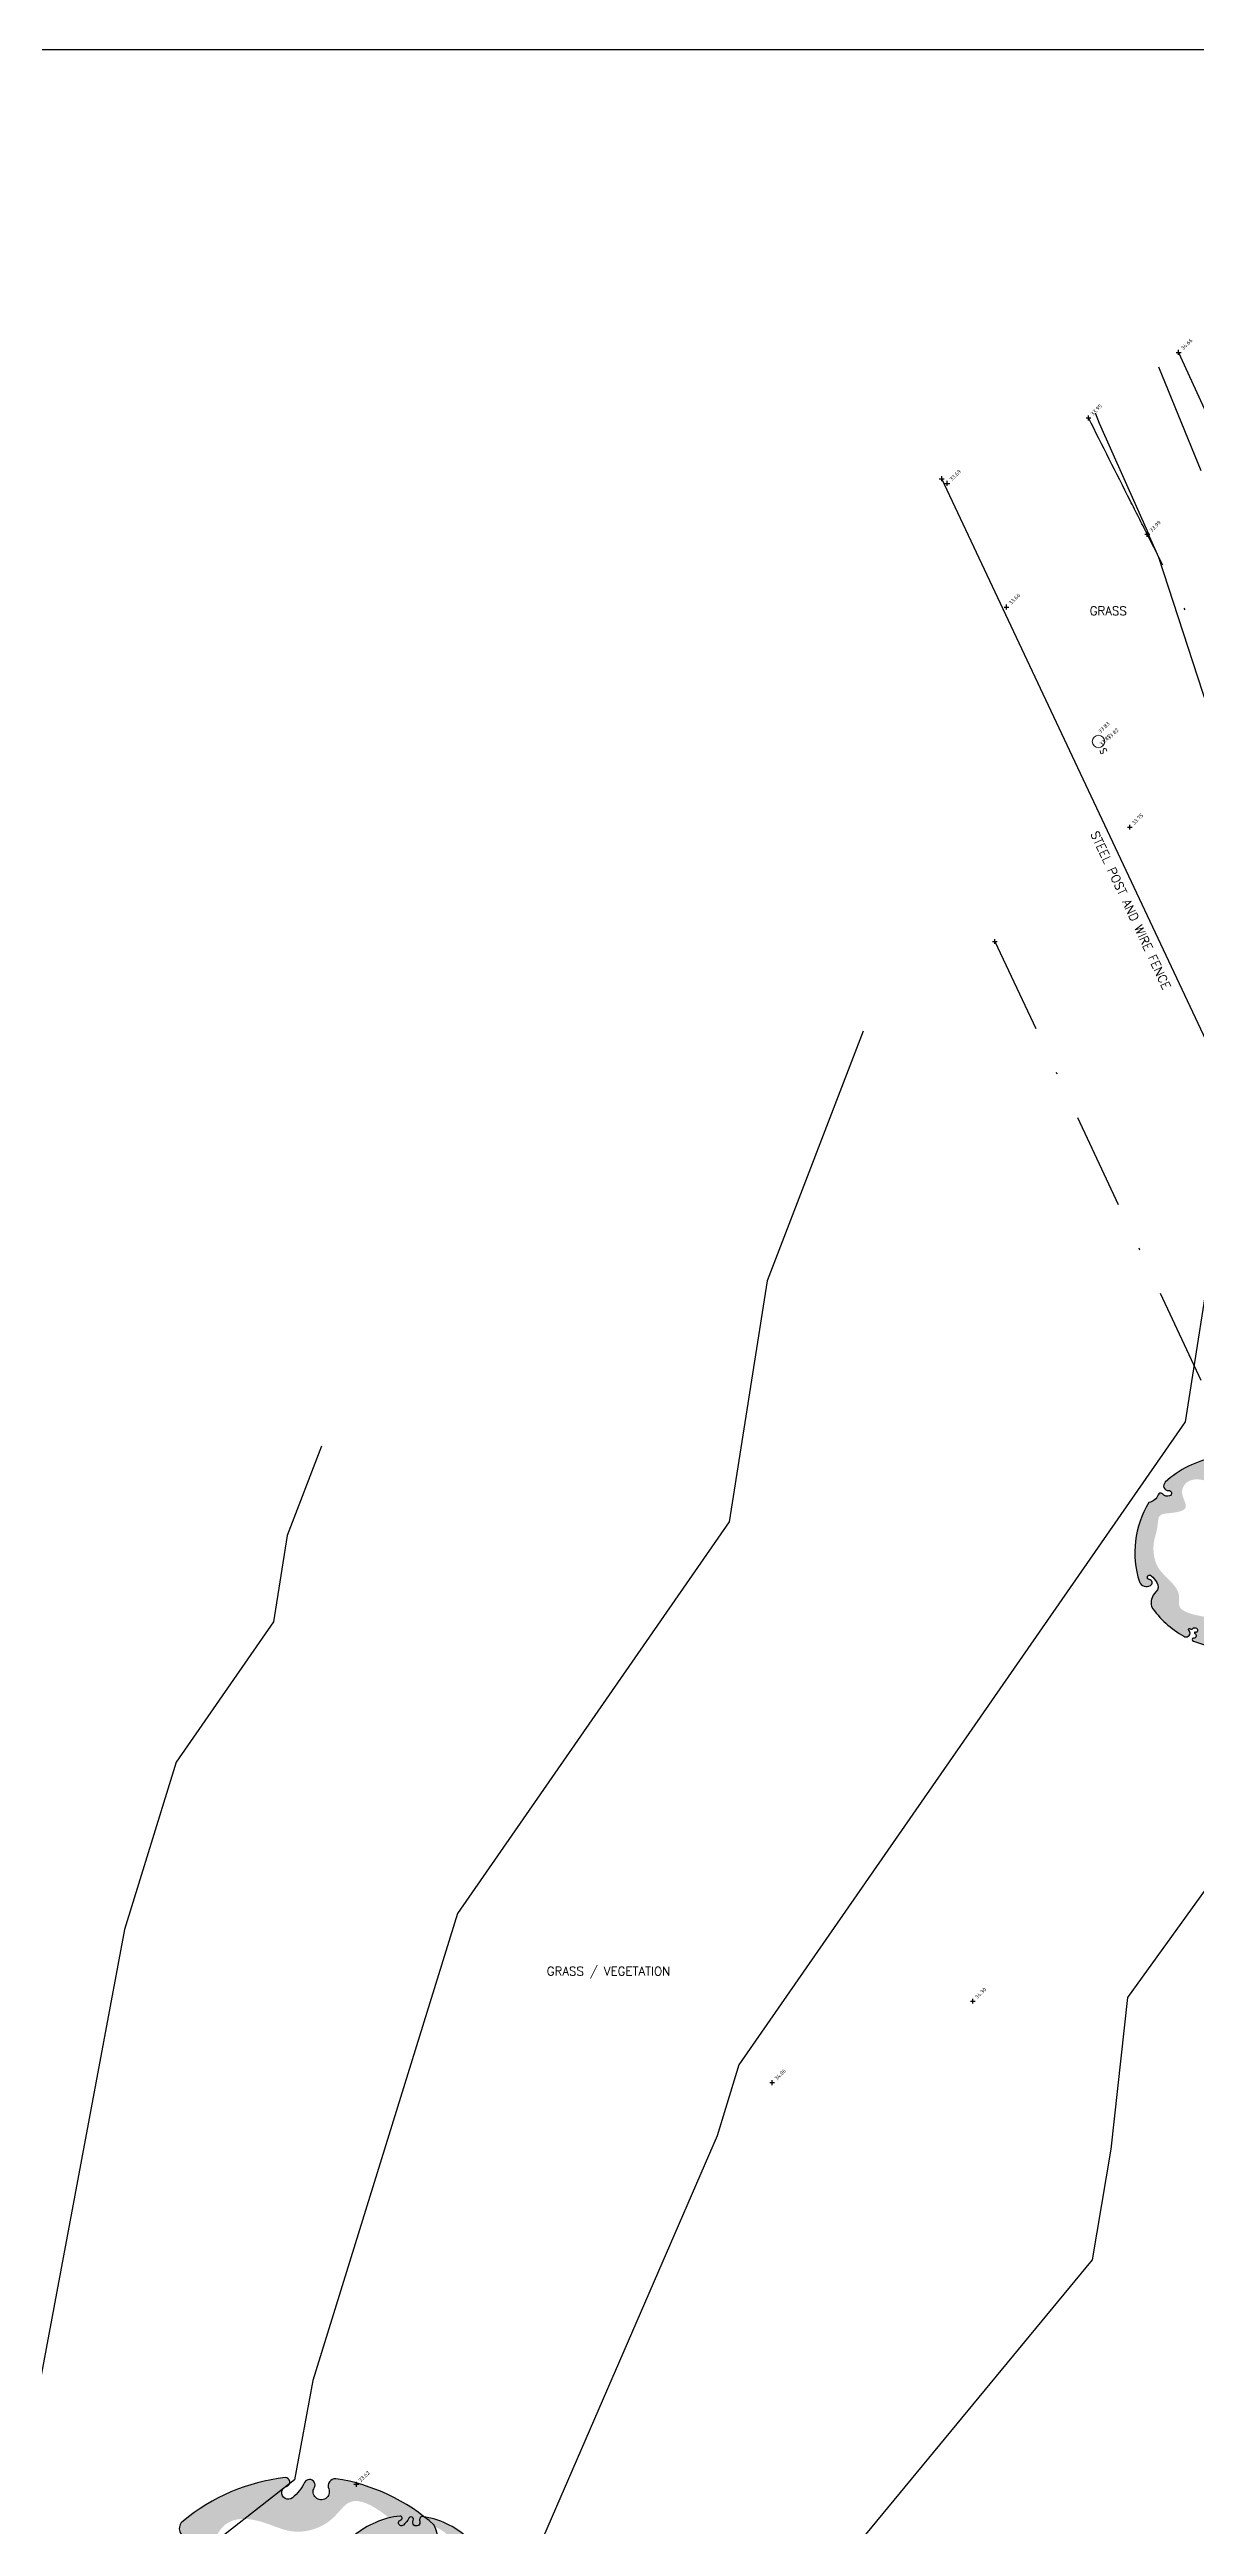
# Model space of a CAD drawing. Header units: metres. Extents: x 245957 to 247358, y 7418632 to 7419642.
# Drawn here: x 246759 to 246818.6, y 7419489.3 to 7419618 of the extents above; entities that cross this region are included whole.
import ezdxf
from ezdxf.enums import TextEntityAlignment as Align

# ---------------------------------------------------------------- set-up
doc = ezdxf.new("R2010")
doc.units = ezdxf.units.M
doc.linetypes.add('DASHDOT', pattern=[10, 5, -2.5, 0, -2.5])
doc.linetypes.add('PHANTOM', pattern=[2.5, 1.25, -0.25, 0.25, -0.25, 0.25, -0.25])
for name, color, linetype in [('-TEXT', 7, 'Continuous'), ('102_TOP_OF_BANK', 37, 'PHANTOM'), ('102_TOP_OF_BANK-L', 37, 'PHANTOM'), ('102_TOP_OF_BANK-S', 37, 'PHANTOM'), ('103_TOE_OF_BATTER', 37, 'DASHDOT'), ('103_TOE_OF_BATTER-L', 37, 'DASHDOT'), ('103_TOE_OF_BATTER-S', 37, 'DASHDOT'), ('104_EXISTING_SURFACE-L', 35, 'Continuous'), ('104_EXISTING_SURFACE-S', 35, 'Continuous'), ('201_SINGLE_TREE-H', 63, 'Continuous'), ('201_SINGLE_TREE-S', 96, 'Continuous'), ('203_GROUP_TREES', 116, 'DASHDOT'), ('203_GROUP_TREES-S', 116, 'DASHDOT'), ('903_FENCE', 24, 'FENCELINE'), ('903_FENCE-S', 24, 'Continuous'), ('EX-FEATURE', 7, 'Continuous'), ('EX-TITLEBLOCK', 7, 'Continuous'), ('Surface_Contours_Major', 4, 'Continuous'), ('Surface_Contours_Minor', 253, 'Continuous')]:
    doc.layers.add(name, color=color, linetype=linetype)
doc.layers.add('741_SEWER_PIT-L', color=7, linetype='Continuous', true_color=0xfffd66)
doc.layers.add('EX-SEWER_PIT_(SLS)', color=7, linetype='Continuous', true_color=0xfffd66)
doc.styles.add('ISO', font='iso.shx')
doc.styles.add('ISO2.5', font='isocp.shx', dxfattribs={"height": 2.5})
doc.styles.get("Standard").update_dxf_attribs({"font": 'SIMPLEX.shx'})
doc.linetypes.add('FENCELINE', pattern='A,0.5,-0.2,["/",Standard,S=0.1,R=0,X=0,Y=-0.05],-0.25', length=0.95)

# ---------------------------------------------------------------- blocks, each defined once
blk = doc.blocks.new('CROSS')
at = {"color": 0, "linetype": 'Continuous'}
for p, q in [((-0.5, 0), (0.5, 0)), ((0, -0.5), (0, 0.5))]:
    blk.add_line(p, q, dxfattribs=at)
blk = doc.blocks.new('201C')
at = {"layer": '201_SINGLE_TREE-H', "transparency": 33554534}
h = blk.add_hatch(color=256, dxfattribs=at)
h.paths.add_polyline_path([(-0.3717, -0.3344, 0.222926), (0.0196, -0.4996, 0.770799), (0.0439, -0.4417, -0.650302), (0.0511, -0.4116, -0.234737), (0.0964, -0.4247, -0.847312), (0.0816, -0.4475, 0.78443), (0.0732, -0.4583, 0.276934), (0.1352, -0.4813, 0.193599), (0.4309, -0.2536, 0.800435), (0.4144, -0.2337, -0.75216), (0.3757, -0.1925, -0.528914), (0.4006, -0.1909, 0.594112), (0.4663, -0.1804, 0.123805), (0.4962, 0.0616, -1.41759), (0.4607, 0.0811, 0.206906), (0.4758, 0.1133, 0.759729), (0.4374, 0.1252, -1.073307), (0.4187, 0.1392, 0.194379), (0.4474, 0.2231, 0.144612), (0.2544, 0.4304, 0.53339), (0.2277, 0.4128, -1.592592), (0.1939, 0.4293, 1.030038), (0.1758, 0.4513, -0.10361), (0.1314, 0.4262, -1.238487), (0.1282, 0.4593, 0.884725), (0.1336, 0.4818, 0.147549), (-0.1551, 0.4753, 0.71725), (-0.1579, 0.4291, -0.864032), (-0.1646, 0.4015, -0.310704), (-0.1946, 0.4266, 0.58143), (-0.2167, 0.4321, -0.281558), (-0.2766, 0.4162), (-0.2775, 0.4159, 0.217121), (-0.4959, 0.0634), (-0.4959, 0.0634, 0.440011), (-0.4522, 0.021, 0.723973), (-0.4442, 0.0516, -1.384648), (-0.4262, 0.0659, -0.051107), (-0.4149, 0.0223, -0.361502), (-0.441, -0.0208, 0.256822), (-0.4937, -0.0791, 0.116166), (-0.4065, -0.2911, 0.67803), (-0.3682, -0.2843, 0.170035), (-0.3696, -0.274, -1.054701), (-0.3596, -0.2696, 0.431903), (-0.3468, -0.2749, -0.910728), (-0.3329, -0.2993, -0.42046), (-0.3418, -0.2976, 1.007885), (-0.3479, -0.3018, -0.766634), (-0.3646, -0.3216, 0.938602), (-0.3717, -0.3344)])
edge = h.paths.add_edge_path(flags=16)
edge.add_spline(control_points=[(-0.3177, 0.2468), (-0.303, 0.2628), (-0.2856, 0.2893), (-0.256, 0.3411), (-0.1928, 0.3155), (-0.0921, 0.286), (-0.1162, 0.3941), (-0.0359, 0.4462), (0.0392, 0.3985), (0.1028, 0.3299), (0.1957, 0.3214), (0.2784, 0.3804), (0.3442, 0.2961), (0.3785, 0.2147), (0.3303, 0.1307), (0.3915, 0.0592), (0.4378, -0.0139), (0.4055, -0.0919), (0.3459, -0.1091), (0.3102, -0.1666), (0.3057, -0.2282), (0.3286, -0.3091), (0.2408, -0.3447), (0.1647, -0.3496), (0.103, -0.3142), (0.0463, -0.3153), (0.0047, -0.3356), (-0.0139, -0.3682), (-0.0327, -0.4069), (-0.0927, -0.4151), (-0.1463, -0.3868), (-0.23, -0.3665), (-0.2245, -0.2773), (-0.2864, -0.2294), (-0.3344, -0.1941), (-0.3737, -0.1409), (-0.3276, -0.0866), (-0.344, -0.0009), (-0.3866, 0.0828), (-0.3665, 0.1796), (-0.3359, 0.2271), (-0.3177, 0.2468)], knot_values=[0, 0, 0, 0, 0.064972, 0.101243, 0.15652, 0.245586, 0.324463, 0.387907, 0.486094, 0.554514, 0.671826, 0.728629, 0.823661, 0.919885, 0.989953, 1.075257, 1.171704, 1.23593, 1.293575, 1.346478, 1.426142, 1.479146, 1.570817, 1.644481, 1.712561, 1.774901, 1.807, 1.846291, 1.885582, 1.928182, 2.007036, 2.074591, 2.151638, 2.226455, 2.293426, 2.340744, 2.397548, 2.47317, 2.587294, 2.673595, 2.754259, 2.754259, 2.754259, 2.754259], degree=3, periodic=0)
at = {"layer": '201_SINGLE_TREE-S'}
blk.add_lwpolyline([(-0.3717, -0.3344, 0.222926), (0.0196, -0.4996, 0.770799), (0.0439, -0.4417, -0.650302), (0.0511, -0.4116, -0.234737), (0.0964, -0.4247, -0.847312), (0.0816, -0.4475, 0.78443), (0.0732, -0.4583, 0.276934), (0.1352, -0.4813, 0.193599), (0.4309, -0.2536, 0.800435), (0.4144, -0.2337, -0.75216), (0.3757, -0.1925, -0.528914), (0.4006, -0.1909, 0.594112), (0.4663, -0.1804, 0.123805), (0.4962, 0.0616, -1.41759), (0.4607, 0.0811, 0.206906), (0.4758, 0.1133, 0.759729), (0.4374, 0.1252, -1.073307), (0.4187, 0.1392, 0.194379), (0.4474, 0.2231, 0.144612), (0.2544, 0.4304, 0.53339), (0.2277, 0.4128, -1.592592), (0.1939, 0.4293, 1.030038), (0.1758, 0.4513, -0.10361), (0.1314, 0.4262, -1.238487), (0.1282, 0.4593, 0.884725), (0.1336, 0.4818, 0.147549), (-0.1551, 0.4753, 0.71725), (-0.1579, 0.4291, -0.864032), (-0.1646, 0.4015, -0.310704), (-0.1946, 0.4266, 0.58143), (-0.2167, 0.4321, -0.281558), (-0.2766, 0.4162), (-0.2775, 0.4159, 0.217121), (-0.4959, 0.0634), (-0.4959, 0.0634, 0.440011), (-0.4522, 0.021, 0.723973), (-0.4442, 0.0516, -1.384648), (-0.4262, 0.0659, -0.051107), (-0.4149, 0.0223, -0.361502), (-0.441, -0.0208, 0.256822), (-0.4937, -0.0791, 0.116166), (-0.4065, -0.2911, 0.67803), (-0.3682, -0.2843, 0.170035), (-0.3696, -0.274, -1.054701), (-0.3596, -0.2696, 0.431903), (-0.3468, -0.2749, -0.910728), (-0.3329, -0.2993, -0.42046), (-0.3418, -0.2976, 1.007885), (-0.3479, -0.3018, -0.766634), (-0.3646, -0.3216, 0.938602), (-0.3717, -0.3344)], format="xyb", dxfattribs=at)
blk = doc.blocks.new('A1-TITLE-SC')
at = {"layer": 'EX-TITLEBLOCK', "color": 2, "flags": 128}
blk.add_lwpolyline([(28, 14), (28, 580), (828, 580), (828, 14)], close=True, dxfattribs=at)
blk = doc.blocks.new('SEWA')
at = {"color": 0, "linetype": 'Continuous', "lineweight": 13}
for p, q in [((0.47, 0.15), (0.46, 0.11)), ((0.46, 0.11), (0.48, 0.07)), ((0.5, 0.19), (0.47, 0.15)), ((0.48, 0.07), (0.5, 0.04)), ((0.54, 0.2), (0.5, 0.19)), ((0.5, 0.04), (0.62, -0.01)), ((0.64, 0.18), (0.54, 0.2)), ((0.46, -0.12), (0.58, -0.16)), ((0.58, -0.16), (0.62, -0.15)), ((0.58, -0.16), (0.59, -0.16)), ((0.62, -0.01), (0.62, -0.01)), ((0.65, -0.04), (0.62, -0.01)), ((0.62, -0.01), (0.62, -0.01)), ((0.62, -0.15), (0.65, -0.12)), ((0.66, -0.08), (0.65, -0.04)), ((0.65, -0.12), (0.66, -0.08))]:
    blk.add_line(p, q, dxfattribs=at)
blk.add_circle((0, 0), 0.325, dxfattribs=at)
blk = doc.blocks.new('G')
at = {"layer": '-TEXT'}
blk.add_text('GRASS', height=0.45, dxfattribs=at).set_placement((0.02, -0.24), align=Align.CENTER)

msp = doc.modelspace()

# ---------------------------------------------------------------- linework, layer by layer
at = {"layer": '102_TOP_OF_BANK', "ltscale": 20}
msp.add_line((246817.66, 7419602.3), (246820.91, 7419595.18), dxfattribs=at)
at = {"layer": '103_TOE_OF_BATTER'}
msp.add_lwpolyline([(246812.97, 7419598.89, -0.000238), (246815.14, 7419594.59, -0.000585), (246816.03, 7419592.84, -0.00013), (246821.36, 7419582.21, -0.000919), (246822.11, 7419580.71, -0.042843), (246823.76, 7419576.54, 0.02555), (246826.27, 7419569.47, 0.014075), (246828.59, 7419564.3, 0.014903), (246831.05, 7419559.56, 0.055887), (246832.27, 7419557.84, -0.04889), (246833.7, 7419555.9, -0.096467), (246834.09, 7419554.82, -0.050169), (246834.2, 7419552.62)], format="xyb", dxfattribs=at)
at = {"layer": '203_GROUP_TREES'}
msp.add_line((246808.1, 7419571.67), (246819.66, 7419547.07), dxfattribs=at)
at = {"layer": '903_FENCE', "ltscale": 20}
msp.add_line((246894.02, 7419407.22), (246805.34, 7419595.73), dxfattribs=at)
at = {"layer": 'Surface_Contours_Major'}
for points, elevation in [([(246813.32, 7419599.15), (246813.53, 7419598.62), (246816.09, 7419592.87), (246816.13, 7419592.74), (246816.62, 7419591.65), (246820.42, 7419579.96), (246821.82, 7419572.2), (246823.71, 7419568.41), (246823.38, 7419566.09), (246822.64, 7419565.72), (246823.3, 7419562.67), (246824.46, 7419558.59), (246823.76, 7419558.26), (246821.41, 7419562.23), (246819.54, 7419556.51), (246818, 7419546.71), (246794.8, 7419513.28), (246793.66, 7419509.58), (246783.07, 7419485.11)], 34), ([(246773.1, 7419545.44), (246771.31, 7419540.79), (246770.6, 7419536.3), (246765.54, 7419529.01), (246762.85, 7419520.31), (246757.7, 7419492.69), (246757.23, 7419492.32), (246757.19, 7419492.3), (246757.06, 7419492.23), (246755.63, 7419491.59), (246755.34, 7419491.71), (246754.58, 7419491.94), (246727.45, 7419492.9), (246722.14, 7419496.67), (246712.35, 7419498.07)], 33)]:
    msp.add_lwpolyline(points, dxfattribs=dict(at, elevation=elevation))
at = {"layer": 'Surface_Contours_Minor'}
for points, elevation in [([(246816.62, 7419601.54), (246818.82, 7419596.15)], 34.5), ([(246801.26, 7419567.01), (246796.27, 7419554.04), (246794.3, 7419541.51), (246780.17, 7419521.14), (246772.65, 7419496.86), (246771.69, 7419491.7), (246760.98, 7419483.31), (246759.99, 7419482.82), (246757.15, 7419481.23)], 33.5), ([(246825.9, 7419531.89), (246815, 7419516.77), (246814.13, 7419508.89), (246813.17, 7419503.14), (246801.38, 7419488.86)], 34.5)]:
    msp.add_lwpolyline(points, dxfattribs=dict(at, elevation=elevation))

# ---------------------------------------------------------------- block references
at = {"layer": '-TEXT'}
msp.add_blockref('G', (246813.98, 7419588.88), dxfattribs=at)
at = {"layer": '102_TOP_OF_BANK-S', "xscale": 0.25, "yscale": 0.25, "zscale": 0.25}
msp.add_blockref('CROSS', (246817.66, 7419602.3), dxfattribs=at)
at = {"layer": '103_TOE_OF_BATTER-S', "xscale": 0.25, "yscale": 0.25, "zscale": 0.25}
for p in [(246812.97, 7419598.89), (246816.03, 7419592.84)]:
    msp.add_blockref('CROSS', p, dxfattribs=at)
at = {"layer": '104_EXISTING_SURFACE-S', "xscale": 0.25, "yscale": 0.25, "zscale": 0.25}
for p in [(246805.63, 7419595.49), (246808.71, 7419589.06), (246815.12, 7419577.62), (246806.96, 7419516.59), (246796.53, 7419512.35), (246774.91, 7419491.47)]:
    msp.add_blockref('CROSS', p, dxfattribs=at)
at = {"layer": '201_SINGLE_TREE-S'}
for p, xscale, yscale, zscale, rotation in [((246820.38, 7419539.91), 10, 10, 10, 25), ((246772.31, 7419481.88), 19.999, 19.999, 19.999, 21.8), ((246777.68, 7419485.35), 8.999, 8.999, 8.999, 21.8)]:
    msp.add_blockref('201C', p, dxfattribs=dict(at, xscale=xscale, yscale=yscale, zscale=zscale, rotation=rotation))
at = {"layer": '203_GROUP_TREES-S', "xscale": 0.25, "yscale": 0.25, "zscale": 0.25}
msp.add_blockref('CROSS', (246808.1, 7419571.67), dxfattribs=at)
at = {"layer": '903_FENCE-S', "xscale": 0.25, "yscale": 0.25, "zscale": 0.25}
msp.add_blockref('CROSS', (246805.34, 7419595.73), dxfattribs=at)
at = {"layer": 'EX-FEATURE', "xscale": 1.700115417462983, "yscale": 1.700118539193977, "zscale": 1.700115272608143}
msp.add_blockref('A1-TITLE-SC', (245930.21, 7418631.97), dxfattribs=at)
at = {"layer": 'EX-SEWER_PIT_(SLS)', "lineweight": 30, "rotation": 295}
msp.add_blockref('SEWA', (246813.49, 7419582.07), dxfattribs=at)

# ---------------------------------------------------------------- texts
at = {"layer": '-TEXT'}
msp.add_text('STEEL POST AND WIRE FENCE', height=0.45, rotation=294.9716, dxfattribs=at).set_placement((246814.96, 7419573.2), align=Align.CENTER)
msp.add_text('GRASS / VEGETATION', height=0.45, dxfattribs=at).set_placement((246788.02, 7419517.92), align=Align.CENTER)
at = {"layer": '102_TOP_OF_BANK-L', "style": 'ISO2.5'}
msp.add_text('34.66', height=0.2, rotation=45, dxfattribs=at).set_placement((246817.83, 7419602.47), align=Align.MIDDLE_LEFT)
at = {"layer": '103_TOE_OF_BATTER-L', "style": 'ISO2.5'}
for s, p in [('33.95', (246813.13, 7419599.06)), ('33.99', (246816.19, 7419593.01))]:
    msp.add_text(s, height=0.2, rotation=45, dxfattribs=at).set_placement(p, align=Align.MIDDLE_LEFT)
at = {"layer": '104_EXISTING_SURFACE-L', "style": 'ISO2.5'}
for s, p in [('33.69', (246805.8, 7419595.66)), ('33.66', (246808.88, 7419589.23)), ('33.75', (246815.28, 7419577.79)), ('34.30', (246807.12, 7419516.75)), ('34.06', (246796.7, 7419512.52)), ('33.62', (246775.07, 7419491.63))]:
    msp.add_text(s, height=0.2, rotation=45, dxfattribs=at).set_placement(p, align=Align.MIDDLE_LEFT)
at = {"layer": '741_SEWER_PIT-L', "style": 'ISO'}
for s, p in [('33.83', (246813.53, 7419582.55)), ('33.82', (246813.59, 7419581.9)), ('33.82', (246814, 7419582.22))]:
    msp.add_text(s, height=0.2, rotation=45, dxfattribs=at).set_placement(p, align=Align.MIDDLE_LEFT)

doc.saveas('drawing.dxf')
